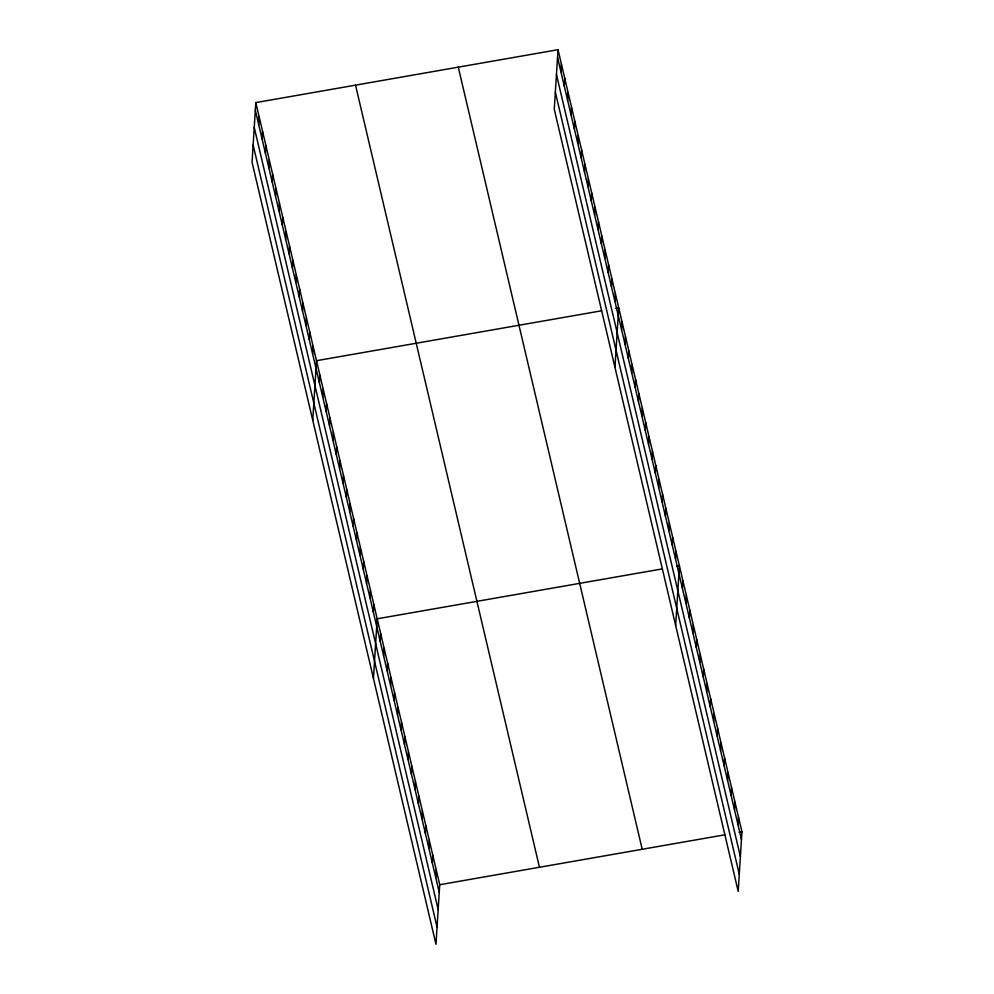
<?xml version="1.0" encoding="UTF-8"?>
<svg xmlns="http://www.w3.org/2000/svg" width="994" height="994" viewBox="0 0 994 994"><rect width="100%" height="100%" fill="white"/><g stroke="black" fill="none" stroke-linecap="round" stroke-linejoin="round"><path stroke-width="1.49" d="M255.806 102.606L252.054 162.184L435.981 944.3L439.733 884.722L255.806 102.606L558.019 49.7L741.946 831.816L738.194 891.394L554.267 109.278L558.019 49.7M258.688 124.61L259.173 116.944M262.068 138.949L262.553 131.283M265.435 153.287L265.92 145.621M268.815 167.626L269.287 159.959M272.182 181.964L272.667 174.298M275.549 196.303L276.034 188.636M278.929 210.641L279.413 202.975M282.296 224.979L282.781 217.313M285.676 239.318L286.148 231.652M289.043 253.656L289.527 245.99M292.41 267.995L292.895 260.329M295.79 282.333L296.262 274.667M299.157 296.672L299.641 289.005M302.524 311.01L303.008 303.344M305.903 325.349L306.388 317.682M309.271 339.687L309.755 332.021M312.65 354.026L313.122 346.359M312.75 420.288L316.502 360.698L601.618 310.787M319.385 382.702L319.869 375.049M322.764 397.041L323.249 389.387M326.131 411.379L326.616 403.726M329.511 425.718L329.983 418.064M332.878 440.056L333.363 432.402M336.245 454.395L336.73 446.741M339.625 468.733L340.11 461.079M342.992 483.072L343.477 475.418M346.372 497.41L346.844 489.756M349.739 511.761L350.223 504.095M353.106 526.099L353.591 518.433M356.486 540.438L356.97 532.772M359.853 554.776L360.337 547.11M363.22 569.115L363.705 561.448M366.6 583.453L367.084 575.787M369.967 597.792L370.451 590.125M373.346 612.13L373.819 604.464M373.446 678.38L377.198 618.802L662.315 568.891M380.193 641.242L380.665 633.576M383.659 656.015L384.144 648.349M387.138 670.788L387.623 663.122M390.605 685.562L391.089 677.896M394.084 700.335L394.568 692.669M397.563 715.108L398.047 707.442M401.029 729.882L401.514 722.216M404.508 744.655L404.993 736.989M407.987 759.428L408.459 751.762M411.454 774.202L411.938 766.536M414.933 788.975L415.417 781.309M418.399 803.748L418.884 796.082M421.878 818.522L422.363 810.856M425.357 833.295L425.83 825.629M428.824 848.068L429.309 840.402M432.303 862.842L432.788 855.175M435.77 877.615L436.254 869.949M560.902 71.705L561.386 64.038M564.281 86.043L564.766 78.377M567.649 100.382L568.133 92.715M571.028 114.72L571.5 107.054M574.395 129.058L574.88 121.392M577.762 143.397L578.247 135.731M581.142 157.735L581.627 150.069M584.509 172.074L584.994 164.408M587.889 186.412L588.361 178.746M591.256 200.751L591.741 193.084M594.623 215.089L595.108 207.423M598.003 229.428L598.475 221.761M601.37 243.766L601.855 236.1M604.737 258.105L605.222 250.438M608.117 272.443L608.601 264.777M611.484 286.781L611.969 279.115M614.864 301.12L615.336 293.454M614.963 367.382L618.715 307.792L615.858 308.302M621.598 329.797L622.082 322.143M624.977 344.135L625.462 336.481M628.345 358.474L628.829 350.82M631.724 372.812L632.196 365.158M635.091 387.151L635.576 379.497M638.459 401.489L638.943 393.835M641.838 415.827L642.323 408.174M645.205 430.166L645.69 422.512M648.585 444.504L649.057 436.851M651.952 458.855L652.437 451.189M655.319 473.194L655.804 465.527M658.699 487.532L659.171 479.866M662.066 501.871L662.551 494.204M665.433 516.209L665.918 508.543M668.813 530.548L669.297 522.881M672.18 544.886L672.665 537.22M675.56 559.224L676.032 551.558M675.659 625.474L679.411 565.897L676.554 566.394M682.406 588.336L682.878 580.67M685.872 603.109L686.357 595.443M689.351 617.883L689.836 610.217M692.818 632.656L693.303 624.99M696.297 647.429L696.782 639.763M699.776 662.203L700.248 654.537M703.243 676.976L703.727 669.31M706.722 691.749L707.206 684.083M710.201 706.523L710.673 698.857M713.667 721.296L714.152 713.63M717.146 736.069L717.631 728.403M720.613 750.843L721.097 743.177M724.092 765.616L724.576 757.95M727.571 780.389L728.043 772.723M731.037 795.163L731.522 787.496M734.516 809.936L735.001 802.27M737.983 824.709L738.467 817.043M439.733 884.722L724.85 834.811M739.101 832.313L741.946 831.816M557.535 57.366L741.462 839.483M556.454 74.5L740.381 856.617M555.348 92.144L739.275 874.26M458.284 67.157L642.211 849.274M355.529 85.149L539.456 867.265M255.321 110.272L439.249 892.388M254.24 127.406L438.168 909.522M253.135 145.049L437.062 927.166"/></g></svg>
